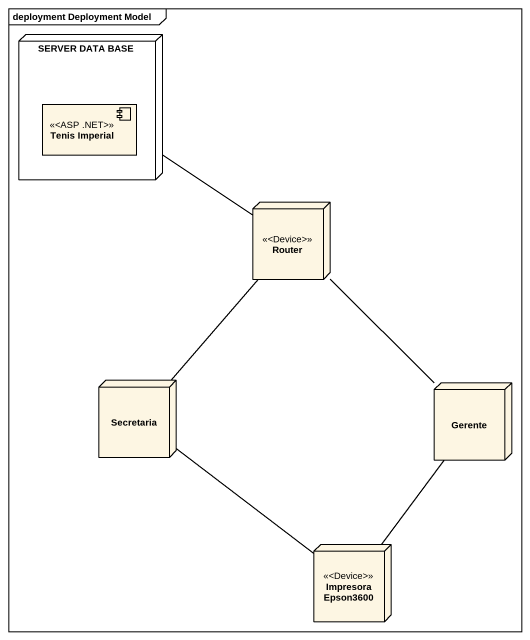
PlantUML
@startuml
mainframe deployment Deployment Model
node "SERVER DATA BASE" as SERVER_DATA_BASE {
  component "Tenis Imperial" as Tenis_Imperial <<ASP .NET>>
}
node Router <<Device>>
node Secretaria
node Gerente
node "Impresora Epson3600" as Impresora_Epson3600 <<Device>>
Router -up- SERVER_DATA_BASE
Secretaria -up- Router
Gerente -up- Router
Impresora_Epson3600 -up- Secretaria
Impresora_Epson3600 -up- Gerente
@enduml
